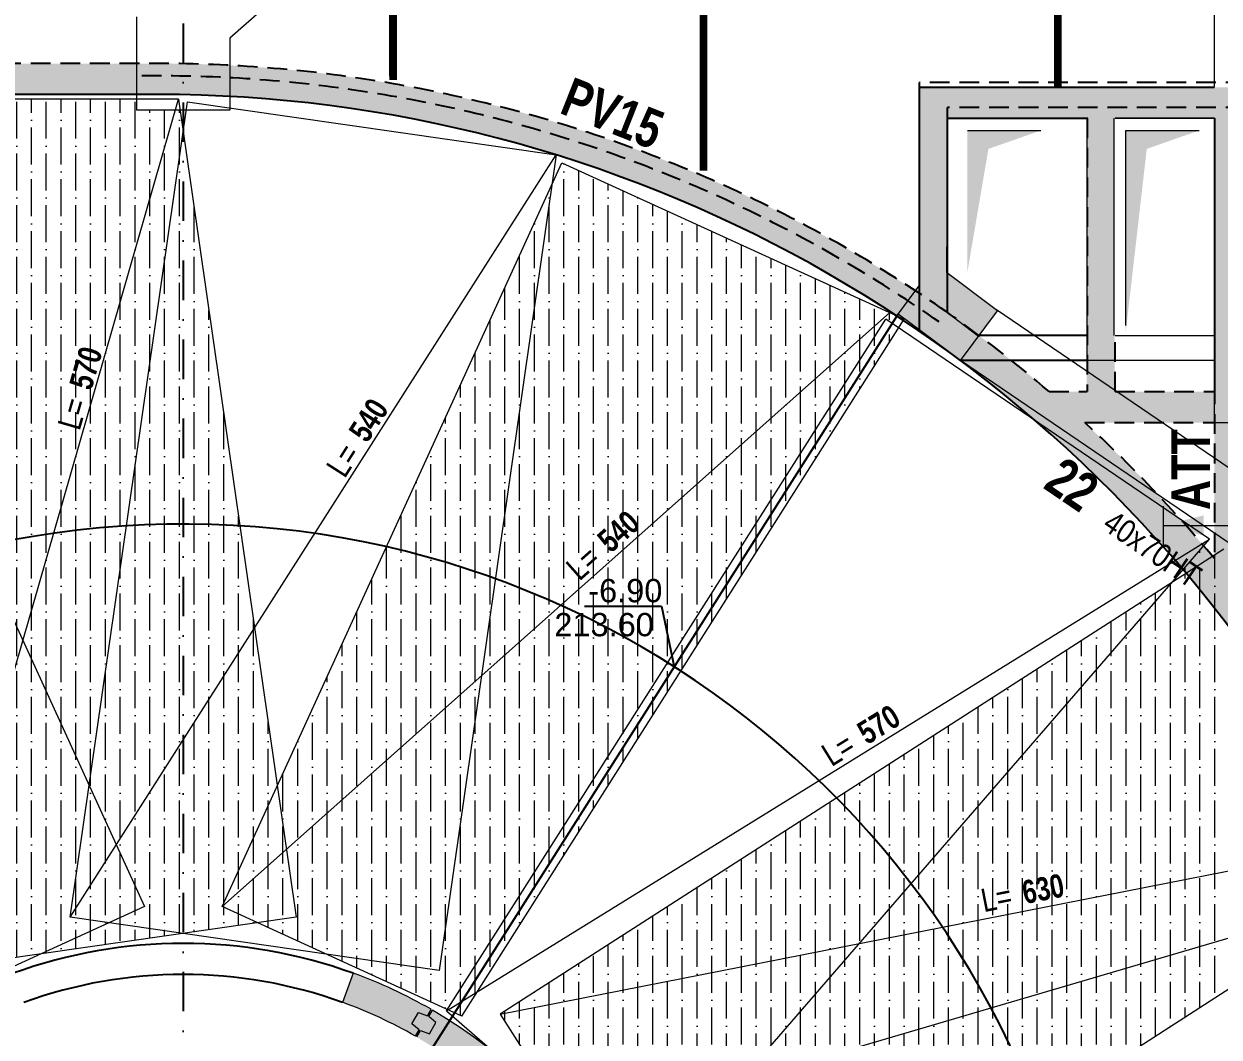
# Model space of a CAD drawing. Header units: metres. Extents: x 33574 to 39801, y -147554 to -143354.
# Drawn here: x 34847 to 35617, y -146106 to -145454 of the extents above; entities that cross this region are included whole.
import ezdxf
from ezdxf.enums import TextEntityAlignment as Align

# ---------------------------------------------------------------- set-up
doc = ezdxf.new("R2010")
doc.units = ezdxf.units.M
doc.linetypes.add('INTERROMPU2', pattern=[9.524999999999999, 6.35, -3.175])
doc.linetypes.add('TIRETPTX2', pattern=[50.8, 25.4, -12.7, 0, -12.7])
for name, color, linetype in [('01_ARMA_INF', 50, 'Continuous'), ('01_isolant ext', 2, 'TIRETPTX2'), ('01_linteaux', 3, 'Continuous'), ('01_murs_coup', 5, 'Continuous'), ('01_murs_sup', 2, 'INTERROMPU2'), ('01_poch_murs', 251, 'Continuous'), ('01_texte', 230, 'Continuous')]:
    doc.layers.add(name, color=color, linetype=linetype)
doc.layers.add('C ANNOTATIONS-prestations', color=7, linetype='Continuous', lineweight=5)
doc.styles.add('ARIAL NA', font='ARIALN.TTF')
doc.styles.add('impact', font='impact.ttf')
doc.styles.add('MATTE_TXT', font='arial.ttf')
pattern_1 = [(135, (-1377.46904745726, -135886.3766936216), (-11.22532015133644, 8.881784197001252e-16), [7.9375, -7.9375])]
pattern_2 = [(90, (0, -342.949232486746), (-9.524999999999997, 16.66875), [23.8125, -4.762499999999999, 0, -4.762499999999999])]

msp = doc.modelspace()

# ---------------------------------------------------------------- hatches: boundary and pattern name
at = {"layer": '01_murs_sup', "ltscale": 3}
h = msp.add_hatch(dxfattribs=at)
h.set_pattern_fill('DASH', color=256, scale=2.5, angle=135)
h.set_pattern_definition(pattern_1)
edge = h.paths.add_edge_path()
edge.add_line((36030.72921046714, -145131.6349017622), (36003.72920695076, -145131.6349017622))
edge.add_line((36003.72920695076, -145131.6349017622), (36003.72921874811, -144596.6220185353))
edge.add_arc((35992.70585741517, -144567.6481422858), 31.000000000006, 200.7835595958433, 290.82974950423176, ccw=False)
edge.add_line((35963.72310392278, -144578.6481422858), (35871.68861090755, -144578.6481422858))
edge.add_arc((35842.70585741517, -144567.6481422858), 31.00000000000336, 200.7835595958433, 339.2164404041567, ccw=False)
edge.add_line((35813.72310392278, -144578.6481422858), (35721.68861090755, -144578.6481422858))
edge.add_arc((35692.70585741517, -144567.6481422858), 31.00000000000336, 200.7835595958433, 339.2164404041567, ccw=False)
edge.add_line((35663.72310392278, -144578.6481422858), (35571.68861090755, -144578.6481422858))
edge.add_arc((35542.70585741517, -144567.6481422858), 30.99999999999303, 201.3118853197231, 339.21644040420693, ccw=False)
edge.add_line((35513.82576589636, -144578.9149215001), (35421.88929907952, -144579.7669164767))
edge.add_arc((35392.79066069388, -144569.0772371503), 31.00000000000263, 205.0617590903103, 339.8286810938182, ccw=False)
edge.add_arc((35466.523687287, -145780.6175167353), 1202.726036363769, 94.85607431748207, 99.19121332791286)
edge.add_arc((35243.97213929259, -144587.4697053421), 30.99999999998539, 212.0348839783278, 349.09644301072296, ccw=False)
edge.add_arc((35466.52368728716, -145780.6175167352), 1202.726036363719, 101.9401136610933, 106.2742133279193)
edge.add_arc((35098.54700091707, -144624.0173050652), 30.9999999999968, 219.1178839784031, 356.17944301063665, ccw=False)
edge.add_arc((35466.52368728719, -145780.6175167352), 1202.726036363716, 109.0231136610926, 113.3572133279185)
edge.add_arc((34958.73824102782, -144678.2179376741), 30.9999999997465, 0, 3.2624430106296813, ccw=False)
edge.add_arc((34958.73824102755, -144678.2179376741), 31.00000000001819, 253.0777681002966, 359.9999999999462, ccw=False)
edge.add_line((34949.71496456216, -144707.8756598023), (34949.71496456216, -144722.341862265))
edge.add_arc((35466.52368728724, -145780.6175167352), 1177.726036363718, 92.05394913478762, 116.0285616730136, ccw=False)
edge.add_line((35424.31340018747, -144603.6481422858), (35983.72921859318, -144603.6481422858))
edge.add_line((35983.72921859318, -144603.6481422858), (35983.72920695076, -145131.6349014186))
edge.add_line((35983.72920695076, -145131.6349014186), (35798.7362840578, -145131.6349014186))
edge.add_line((35798.7362840578, -145131.6349014186), (35798.73340964063, -145494.6348953786))
edge.add_line((35798.73340964063, -145494.6348953786), (35423.4792067001, -145494.6348953786))
edge.add_line((35423.4792067001, -145494.6348953786), (35423.4792067001, -145627.4040440309))
edge.add_arc((34933.23140303898, -146364.8041766383), 885.4952651279693, 54.97246064441538, 56.3827363050446, ccw=False)
edge.add_line((35441.4792067001, -145639.6931267724), (35441.4792067001, -145514.6348953786))
edge.add_line((35441.4792067001, -145514.6348953786), (35531.47920662024, -145514.6348953786))
edge.add_line((35531.47920662024, -145514.6348953786), (35531.47920662024, -145690.6348835175))
edge.add_line((35531.47920662024, -145690.6348835175), (35507.33734167481, -145690.6348835175))
edge.add_arc((34933.23140303817, -146364.8041766382), 885.4952651283348, 49.58310368497262, 54.97246064434233)
edge.add_arc((34933.23140303814, -146364.8041766383), 885.495265128421, 54.9724606443442, 88.93337311106043)
edge.add_line((34949.71496456216, -145479.4623461771), (34949.71496456216, -145499.4658924054))
edge.add_arc((34933.23140303812, -146364.8041766383), 865.4952651284605, 31.88506078871228, 88.9087223828218, ccw=False)
edge.add_line((35668.13160548549, -145907.6349012024), (35798.73013929815, -145907.634901203))
edge.add_line((35798.73013929815, -145907.634901203), (35798.72650976552, -146365.9957603085))
edge.add_line((35798.72650976552, -146365.9957603085), (35818.72896800363, -146365.9957603085))
edge.add_line((35818.72896800363, -146365.9957603085), (35818.72896800363, -145758.6903359441))
edge.add_line((35818.72896800363, -145758.6903359441), (36078.4436895912, -145758.6903359441))
edge.add_line((36078.4436895912, -145758.6903359441), (36078.4436895912, -145740.6903359441))
edge.add_line((36078.4436895912, -145740.6903359441), (35818.72896800363, -145740.6903359441))
edge.add_line((35818.72896800363, -145740.6903359441), (35818.72896800363, -145147.6349014186))
edge.add_line((35818.72896800363, -145147.6349014186), (36030.72921046714, -145147.6349014186))
edge.add_line((36030.72921046714, -145147.6349014186), (36030.72921046714, -145131.6349017622))
edge = h.paths.add_edge_path(flags=16)
edge.add_line((35798.73325127054, -145507.6348953786), (35798.7305336645, -145692.597199733))
edge.add_line((35798.7305336645, -145692.597199733), (35798.73110959533, -145692.5985063117))
edge.add_line((35798.73110959533, -145692.5985063117), (35798.7324317029, -145710.6361900963))
edge.add_line((35798.7324317029, -145710.6361900963), (35798.73169924372, -145710.6348835175))
edge.add_line((35798.73169924372, -145710.6348835175), (35798.73029766824, -145887.634901203))
edge.add_line((35798.73029766824, -145887.634901203), (35679.16125707598, -145887.6349012025))
edge.add_arc((34933.23140303805, -146364.8041766384), 885.4952651285312, 32.60693550189016, 37.71342408084015)
edge.add_line((35633.72920448019, -145823.1357404712), (35633.7292148401, -145710.6348835175))
edge.add_line((35633.7292148401, -145710.6348835175), (35613.7292148401, -145710.6348835175))
edge.add_line((35613.7292148401, -145710.6348835175), (35613.72920677518, -145798.2138452048))
edge.add_arc((34933.23140303824, -146364.8041766384), 885.4952651283946, 39.78115613019648, 47.62597131948256)
edge.add_line((35530.02651067788, -145710.6348835175), (35613.7292148401, -145710.6348835175))
edge.add_line((35613.7292148401, -145710.6348835175), (35613.72921668184, -145690.6348835175))
edge.add_line((35613.72921668184, -145690.6348835175), (35549.47920693972, -145690.6348835175))
edge.add_line((35549.47920693972, -145690.6348835175), (35549.47920662024, -145690.6348835175))
edge.add_line((35549.47920662024, -145690.6348835175), (35549.47920662024, -145514.6348953786))
edge.add_line((35549.47920662024, -145514.6348953786), (35613.72923288923, -145514.6348953786))
edge.add_line((35613.72923288923, -145514.6348953786), (35613.72921668255, -145710.5971997362))
edge.add_line((35613.72921668255, -145710.5971997362), (35633.72921668256, -145710.5971997362))
edge.add_line((35633.72921668256, -145710.5971997362), (35633.72923288924, -145507.6348953786))
edge.add_line((35633.72923288923, -145507.6348953786), (35798.73325127054, -145507.6348953786))
h.paths.add_polyline_path([(35798.7362840578, -145131.6349015173), (35326.43875525198, -145131.6349015173), (35149.84942937765, -145286.8598370758), (35163.05365940719, -145301.8814318423), (35328.29120183799, -145156.6349015173), (35798.73608609518, -145156.6349015173)], flags=17)
h = msp.add_hatch(dxfattribs=at)
h.set_pattern_fill('DASH', color=256, scale=2.5, angle=135)
h.set_pattern_definition(pattern_1)
edge = h.paths.add_edge_path()
edge.add_line((34949.71496456216, -144722.341862265), (34949.71496456216, -144707.8756598023))
edge.add_arc((34958.73824102753, -144678.2179376741), 30.99999999998815, 226.2008839784407, 253.07776810030668, ccw=False)
edge.add_arc((35466.52368728704, -145780.6175167351), 1202.72603636355, 116.1061136610875, 120.4402133279125)
edge.add_arc((34826.67974185161, -144749.2443462307), 30.99999999999435, 0, 10.345443010625615, ccw=False)
edge.add_arc((34826.67974185161, -144749.2443462307), 30.99999999999636, -126.71611602166251, 5.377387424232438e-11, ccw=False)
edge.add_arc((35466.52368728729, -145780.6175167352), 1202.726036363755, 123.1891136610932, 127.5232133279169)
edge.add_arc((34704.38709443374, -144836.0124642499), 31.00000000004408, 0, 17.428443010622175, ccw=False)
edge.add_arc((34704.38709443378, -144836.0124642499), 30.99999999999636, -119.63311602164868, 0, ccw=False)
edge.add_arc((35466.52368728724, -145780.6175167352), 1202.726036363712, 130.2721136610881, 134.6062133279121)
edge.add_arc((34593.72683494163, -144937.1979616602), 31.00000000004577, -5.377387424232438e-11, 24.511443010564506, ccw=False)
edge.add_arc((34593.72683494168, -144937.1979616602), 31, -112.55011602162091, 0, ccw=False)
edge.add_arc((35466.52368728707, -145780.6175167352), 1202.726036363611, 137.3551136610777, 141.6892133279013)
edge.add_arc((34496.38795597645, -145051.2564578753), 31.00000000001319, 0, 31.59444301060978, ccw=False)
edge.add_arc((34496.38795597646, -145051.2564578753), 31.00000000000364, -105.46711602161918, 0, ccw=False)
edge.add_arc((35466.52368728694, -145780.6175167352), 1202.726036363478, 144.4381136610719, 148.772213327895)
edge.add_arc((34413.85612770663, -145176.4470934655), 31.00000000002467, -5.377387424232438e-11, 38.677443010546426, ccw=False)
edge.add_arc((34413.85612770668, -145176.4470934655), 30.99999999999272, -98.38411602166099, 0, ccw=False)
edge.add_arc((35466.5236872872, -145780.6175167351), 1202.726036363665, 151.5211136610797, 155.8552133279022)
edge.add_arc((34347.39102228511, -145310.8591006611), 31.00000000002007, 0, 45.76044301059147, ccw=False)
edge.add_arc((34347.39102228513, -145310.8591006611), 31, -91.30111602162748, 5.377387424232438e-11, ccw=False)
edge.add_arc((35466.5236872869, -145780.6175167353), 1202.726036363444, 158.6041136610622, 160.7596099109288)
edge.add_line((34330.97675037252, -145384.2804472971), (34306.50477054841, -145465.8389103738))
edge.add_arc((34287.56648059654, -145490.3815502827), 30.99999999998894, 5.377387424232438e-11, 52.34448233653029, ccw=False)
edge.add_arc((34287.56648059651, -145490.3815502826), 31.00000000001091, -85.74869509532238, 0, ccw=False)
edge.add_line((34289.86454787191, -145521.2962536906), (34274.67844661009, -145571.9074052174))
edge.add_arc((34255.52429800754, -145596.2819532402), 31.00000000002931, 0, 51.838823286970694, ccw=False)
edge.add_arc((34255.52429800757, -145596.2819532402), 30.99999999998909, -85.24303604581559, 0, ccw=False)
edge.add_line((34258.09510734258, -145627.1751715795), (34231.52944584606, -145715.7113071045))
edge.add_arc((34212.08384813659, -145739.853981557), 31.00000000000053, 0, 51.15046554258652, ccw=False)
edge.add_arc((34212.08384813659, -145739.853981557), 30.99999999998909, -84.55467830142197, 0, ccw=False)
edge.add_line((34215.02561750614, -145770.7140851371), (34188.37904986589, -145859.519858868))
edge.add_arc((34168.64339826562, -145883.4260098738), 30.99999999998018, 0, 50.45872493290841, ccw=False)
edge.add_arc((34168.64339826562, -145883.4260098738), 30.99999999999272, -83.86293769173221, 0, ccw=False)
edge.add_line((34171.95752288584, -145914.2483488182), (34145.22723758264, -146003.3331307851))
edge.add_arc((34125.20294839462, -146026.9980381906), 30.99999999998639, -5.377387424232438e-11, 49.763448720829786, ccw=False)
edge.add_arc((34125.20294839463, -146026.9980381907), 31, -83.16766147967297, 5.377387424232438e-11, ccw=False)
edge.add_line((34128.8908445686, -146057.7778923458), (34102.28069709782, -146146.4622875422))
edge.add_arc((34083.41533426916, -146171.061029082), 30.9999999999954, 0, 52.514539147360324, ccw=False)
edge.add_arc((34083.41533426916, -146171.061029082), 30.99999999999272, 274.06371430914675, 359.9999999999462, ccw=False)
edge.add_line((34085.61217239592, -146201.9830908219), (34059.13222046546, -146290.1353148722))
edge.add_arc((34040.25927559823, -146314.7282397092), 30.99999999999541, 0, 52.49687685459321, ccw=False)
edge.add_arc((34040.25927559821, -146314.7282397092), 31.00000000001455, -70.8742860169134, 0, ccw=False)
edge.add_line((34050.41617614433, -146344.0171005832), (34050.94769757198, -146365.9957603085))
edge.add_line((34050.94769757198, -146365.9957603085), (34075.95500703835, -146365.9957603085))
edge.add_line((34075.95500703835, -146365.9957603085), (34074.94862611357, -146324.3814381961))
edge.add_line((34074.94862611357, -146324.3814381961), (34322.79127649647, -145499.3089115099))
edge.add_line((34322.79127649647, -145499.3089115099), (34933.23140303812, -145499.3089115099))
edge.add_arc((34933.23140303764, -146364.8041766383), 865.4952651284111, 88.9087223827907, 89.99999999996851, ccw=False)
edge.add_line((34949.71496456216, -145499.4658924054), (34949.71496456216, -145479.4623461771))
edge.add_arc((34939.51020766549, -145915.1303716551), 435.7875233266934, 88.65819253990759, 90.82554326156212)
edge.add_line((34933.23140303812, -145479.3880830261), (34328.79905502179, -145479.3880830261))
edge.add_line((34328.79905502179, -145479.3880830261), (34356.55909196639, -145386.8952620134))
edge.add_arc((35466.52368728725, -145780.6175167353), 1177.726036363767, 116.0285616730126, 160.4695873568512, ccw=False)
at = {"layer": '01_poch_murs', "lineweight": 0}
h = msp.add_hatch(dxfattribs=at)
h.set_pattern_fill('ANSI36', color=256, scale=3, angle=45)
h.set_pattern_definition(pattern_2)
h.paths.add_polyline_path([(34944.69164613255, -145509.38629484), (34919.71496456226, -145509.38629484), (34919.71496456226, -145502.3089115099), (34704.26452871271, -145502.3089115099), (34712.12544597936, -145556.9827920257), (34818.85616388365, -145790.6904647247, -0.02036406980866097), (34866.09388492039, -145781.9514470308)])
h.paths.add_polyline_path([(34949.68259203076, -145522.82723084), (34947.75007718299, -145509.38629484), (34944.69164613255, -145509.38629484), (34866.09388492039, -145781.9514470308, -0.02003839186787709), (34913.11914678932, -145777.1315783565)])
h.paths.add_polyline_path([(34949.68284938254, -145522.8290207609), (34949.68259203076, -145522.82723084), (34913.11914678932, -145777.1315783565, -0.01550426447854261), (34949.68277215001, -145775.9955038768)])
h.paths.add_polyline_path([(34949.68284938254, -145522.8290207609), (34949.68277215001, -145775.9955038768, -0.01550380820251864), (34986.24544806129, -145777.1274803047)])
h.paths.add_polyline_path([(34986.24544806129, -145777.1274803047, 0.01550380820251862), (34949.68277215001, -145775.9955038768), (34949.68272973045, -145915.0458644554), (34995.69882386617, -145842.8771532366)])
h.paths.add_polyline_path([(34949.68277215001, -145775.9955038768, 0.01550426447854261), (34913.11914678932, -145777.1315783565), (34889.06559843846, -145944.42768184), (34906.5444943799, -145982.70112525), (34949.68272973045, -145915.0458644554)])
h.paths.add_polyline_path([(34913.11914678932, -145777.1315783565, 0.02003839186787706), (34866.09388492039, -145781.9514470308), (34846.26633940353, -145850.7103770312), (34889.06559843846, -145944.42768184)])
h.paths.add_polyline_path([(34818.85616388365, -145790.6904647247, 0.0310168272138992), (34748.69049068314, -145811.2982640472), (34772.74243957163, -145978.5832430256), (34800.2412210632, -146010.3185286066), (34846.26633940353, -145850.7103770312)])
h.paths.add_polyline_path([(34866.09388492038, -145781.9514470308, 0.02036406980865895), (34818.85616388365, -145790.6904647247), (34846.26633940353, -145850.7103770312)])
h.paths.add_polyline_path([(34712.12544597936, -145556.9827920257), (34748.69049068314, -145811.2982640472, -0.03101682721389936), (34818.85616388365, -145790.6904647247)])
h.paths.add_polyline_path([(34800.2412210632, -146010.3185286066), (34772.74243957163, -145978.5832430256), (34784.93632644376, -146063.3935891029)])
h.paths.add_polyline_path([(34828.85252481373, -146043.3377333173), (34800.2412210632, -146010.3185286066), (34784.93632644373, -146063.393589103), (34809.83889092734, -146059.8131408654)])
h.paths.add_polyline_path([(34889.06559843846, -145944.42768184), (34846.26633940353, -145850.7103770312), (34800.2412210632, -146010.3185286066), (34828.85252481373, -146043.3377333173), (34809.83889092736, -146059.8131408654), (34857.74720690824, -146052.9249649255), (34901.77427604998, -146032.818476155), (34876.87171156633, -146029.2380279174)])
h.paths.add_polyline_path([(34906.5444943799, -145982.70112525), (34889.06559843846, -145944.42768184), (34876.87171156632, -146029.2380279175)])
h.paths.add_polyline_path([(34906.5444943799, -145982.70112525), (34876.87171156637, -146029.2380279174), (34901.77427604997, -146032.818476155), (34924.65938286034, -146022.3671980648)])
h.paths.add_polyline_path([(34893.29930432187, -145695.2449965449), (34903.36495096132, -145660.3388558887), (34881.28869723832, -145653.9728765819), (34871.22305059887, -145688.8790172381)], flags=24)
h.paths.add_polyline_path([(34885.51095730495, -145721.0443959751), (34893.01802174692, -145695.0110315313), (34871.39892491465, -145688.7768794513), (34863.89186047267, -145714.8102438951)], flags=24)
h = msp.add_hatch(dxfattribs=at)
h.set_pattern_fill('ANSI36', color=256, scale=3, angle=45)
h.set_pattern_definition(pattern_2)
h.paths.add_polyline_path([(35404.78605424654, -145639.7407767933), (35193.50947014784, -145543.2539938101), (35187.23973808216, -145556.9827920257), (35150.67793237954, -145811.2757362993, -0.0192523287395656), (35192.7535933387, -145828.378179083)])
h.paths.add_polyline_path([(35402.08456640116, -145643.9967365286), (35406.22142323445, -145646.8094384836), (35409.28024081598, -145641.990536749, 0.0003394989835115082), (35408.29822421801, -145641.3447310757), (35404.78605424654, -145639.7407767933), (35192.7535933387, -145828.378179083, -0.03314650479171725), (35261.6681127193, -145865.2106775994)])
h.paths.add_polyline_path([(35261.6681127193, -145865.2106775994, 0.03314650479171724), (35192.7535933387, -145828.378179083), (35141.68680459782, -145873.8104036117), (35114.42885761776, -146063.393589103), (35041.61797715326, -146052.9249649255), (35119.84039329685, -146088.6479454114)])
h.paths.add_polyline_path([(35150.67793237954, -145811.2757362993, 0.03101455481028656), (35080.51517426265, -145790.6769891587), (35010.29958562306, -145944.42768184), (35016.1981370989, -145985.4530084867), (35141.68680459782, -145873.8104036117)])
h.paths.add_polyline_path([(35187.23973808216, -145556.9827920257), (35080.51517426265, -145790.6769891587, -0.03101455481028657), (35150.67793237954, -145811.2757362993)])
h.paths.add_polyline_path([(35192.7535933387, -145828.378179083, 0.01925232873956557), (35150.67793237954, -145811.2757362993), (35141.68680459782, -145873.8104036117)])
h.paths.add_polyline_path([(35141.68680459782, -145873.8104036117), (35016.1981370989, -145985.4530084867), (35022.49347249519, -146029.2380279174), (34997.59090801154, -146032.818476155), (35041.61797715326, -146052.9249649255), (35114.42885761776, -146063.393589103)])
h.paths.add_polyline_path([(35016.1981370989, -145985.4530084867), (35010.29958562306, -145944.42768184), (34974.70580120114, -146022.3671980649)])
h.paths.add_polyline_path([(35016.1981370989, -145985.4530084867), (34974.70580120122, -146022.3671980648), (34997.59090801154, -146032.818476155), (35022.49347249519, -146029.2380279174)])
h.paths.add_polyline_path([(35224.87253587708, -145800.742148053), (35252.01432064745, -145776.5951106103), (35236.74262016087, -145759.429393753), (35209.6008353905, -145783.5764311957)], flags=24)
h.paths.add_polyline_path([(35204.51690475928, -145818.4032817089), (35224.75953145184, -145800.394168866), (35209.80407860393, -145783.5839210953), (35189.56145191137, -145801.5930339381)], flags=24)
h.paths.add_polyline_path([(35184.85528004766, -145852.3217031643), (35256.61176026595, -145852.3217031643), (35256.61176026595, -145829.3305708314), (35184.85528004766, -145829.3305708314)], flags=24)
h.paths.add_polyline_path([(35206.70351751264, -145830.4161684772), (35262.12473170091, -145830.4161684772), (35262.12473170091, -145807.4403840297), (35206.70351751264, -145807.4403840297)], flags=24)
at = {"layer": '01_poch_murs', "ltscale": 3}
h = msp.add_hatch(color=256, dxfattribs=at)
h.dxf.hatch_style = 1
edge = h.paths.add_edge_path()
edge.add_arc((34933.23140303112, -146364.8041766379), 885.4952651319786, 56.38273630460678, 56.56314083242221)
edge.add_line((35421.15496323961, -145625.8640816609), (35410.05357567415, -145640.7719469397))
edge.add_line((35410.05357567415, -145640.7719469397), (35423.4792067001, -145650.7695643412))
edge.add_line((35423.4792067001, -145650.7695643412), (35423.4792067001, -145627.4040440309))
edge = h.paths.add_edge_path()
edge.add_line((35423.4792067001, -145622.7428944959), (35421.15496323962, -145625.8640816609))
edge.add_arc((34933.2314030311, -146364.804176638), 885.4952651320452, 56.38273630460708, 56.56314083242262, ccw=False)
edge.add_line((35423.4792067001, -145627.4040440309), (35423.4792067001, -145622.7428944959))
edge = h.paths.add_edge_path()
edge.add_line((35441.4792067001, -145614.3012734213), (35441.4792067001, -145639.6931267724))
edge.add_arc((34933.23140303821, -146364.8041766383), 885.4952651283168, 53.32617999606367, 54.97246064437019, ccw=False)
edge.add_line((35462.10118188924, -145654.593910884), (35474.04635652041, -145638.5529382504))
edge.add_line((35474.04635652041, -145638.5529382504), (35464.36045727591, -145631.274333239))
edge.add_line((35464.36045727591, -145631.274333239), (35464.26448391299, -145647.4377314499))
edge.add_line((35464.26448391299, -145647.4377314499), (35464.26448428245, -145631.2687058805))
edge.add_line((35464.26448428245, -145631.2687058805), (35441.4792067001, -145614.3012734213))
at = {"layer": '01_poch_murs', "lineweight": 0}
h = msp.add_hatch(dxfattribs=at)
h.set_pattern_fill('ANSI36', color=256, scale=3, angle=45)
h.set_pattern_definition(pattern_2)
h.paths.add_polyline_path([(35410.35828006774, -145649.6221404386), (35406.22142323445, -145646.8094384836), (35265.90084973795, -145867.8723286404, -0.002118672596124415), (35270.11087838613, -145870.569754749)])
h.paths.add_polyline_path([(35406.22142323445, -145646.8094384836), (35402.08456640116, -145643.9967365286), (35264.42661291818, -145860.8648998473), (35265.90084973839, -145867.8723286397)])
h.paths.add_polyline_path([(35270.11087838613, -145870.569754749, 0.002118672596124422), (35265.90084973795, -145867.8723286404), (35129.05315272073, -146083.4640031903), (35138.80091829412, -146077.4372051947)])
h.paths.add_polyline_path([(35265.90084973795, -145867.8723286404, 0.002118672600493346), (35261.6681127193, -145865.2106775994), (35119.84039329685, -146088.6479454114), (35120.3167600216, -146088.8654948051), (35129.05315272073, -146083.4640031903)])
h.paths.add_polyline_path([(35138.80091829412, -146077.4372051947), (35129.05315272073, -146083.4640031903), (35124.43168823665, -146090.7447195539), (35129.02298317645, -146092.8414936965)])
h = msp.add_hatch(dxfattribs=at)
h.set_pattern_fill('ANSI36', color=256, scale=3, angle=45)
h.set_pattern_definition(pattern_2)
h.paths.add_polyline_path([(35633.72920647304, -145801.4948947324), (35633.72920448019, -145823.1357404712, -0.02228494767271751), (35679.16125707598, -145887.6349012025), (35760.42193115131, -145887.6349012029)], flags=17)
h.paths.add_polyline_path([(35612.51951358418, -145796.7584759406, 0.002489170705521584), (35606.86231609801, -145790.0355301434), (35593.59870775287, -145805.3427598958, -0.0008762332255063132), (35595.55552181035, -145807.6607340202)])
h.paths.add_polyline_path([(35633.72920448019, -145823.1357404712), (35633.72920647304, -145801.4948947324), (35619.84179158045, -145792.0526634461), (35613.72920698079, -145795.9810416089), (35613.72920677518, -145798.2138451738, 0.0005361274587750277), (35612.51951358419, -145796.7584759406), (35595.55552181035, -145807.6607340202, -0.03573031656166736), (35668.1316054855, -145907.6349012024), (35685.76792722979, -145907.6349012025), (35685.76792722979, -145907.5852291667), (35715.75042852665, -145907.5852291667), (35789.82963139562, -145907.6295733181), (35760.42193115131, -145887.6349012029), (35679.16125707598, -145887.6349012025, 0.0222849476727174)])
h.paths.add_polyline_path([(35793.73011834038, -145910.2815643579), (35789.83746752523, -145907.634901203), (35715.75042852665, -145907.6349012027), (35715.75042852665, -145917.5578226496), (35685.76792722979, -145917.5578226496), (35685.76792722979, -145907.6349012025), (35668.1316054855, -145907.6349012024, 0.03573031656166729), (35595.55552181035, -145807.6607340202), (35586.60708955727, -145813.4116279803), (35418.3666569542, -146007.5740978371, -0.01459589771027015), (35438.48082364336, -146035.5287711398), (35778.70598350646, -145968.5475910497), (35778.70598350646, -145944.5670381088), (35793.72984685069, -145944.5670381088)])
h.paths.add_polyline_path([(35716.49127191898, -146015.2286805121), (35778.70598350646, -145975.2451170254), (35778.70598350646, -145968.5475910497), (35438.48082364337, -146035.5287711398, -0.02580201124321251), (35469.91992696323, -146087.6303760153)])
h.paths.add_polyline_path([(35716.49127191899, -146015.2286805121), (35469.91992696323, -146087.6303760153, -0.03101920788008348), (35500.3624551008, -146154.1283080768)])
h.paths.add_polyline_path([(35500.3624551008, -146154.1283080768, 0.03101920788008466), (35469.91992696323, -146087.6303760153), (35307.73293540748, -146135.2539682024), (35249.5770818867, -146202.370320565), (35230.30776272059, -146185.6735892406), (35243.81889992728, -146231.6871425114), (35283.53102069427, -146293.47948728)])
h.paths.add_polyline_path([(35307.73293540747, -146135.2539682024), (35222.82379270127, -146160.1861674275), (35230.30776272059, -146185.6735892406), (35249.5770818867, -146202.370320565)])
h.paths.add_polyline_path([(35385.02517115006, -146046.0527508711), (35153.77585536789, -146091.579519298), (35194.06466575853, -146154.2691972576), (35230.30776272059, -146185.6735892406), (35222.82379270127, -146160.1861674275), (35307.73293540747, -146135.2539682024)])
h.paths.add_polyline_path([(35418.3666569542, -146007.5740978371, 0.03101901313530331), (35370.422826291, -145952.3468893449), (35153.77585536789, -146091.579519298), (35385.02517115006, -146046.0527508711)])
h.paths.add_polyline_path([(35586.60708955728, -145813.4116279803), (35370.422826291, -145952.3468893449, -0.03101901313530413), (35418.3666569542, -146007.5740978371)])
h.paths.add_polyline_path([(35438.48082364336, -146035.5287711398), (35385.02517115006, -146046.0527508711), (35307.7329354075, -146135.2539682024), (35469.91992696323, -146087.6303760153, 0.02580201124321668)])
h.paths.add_polyline_path([(35418.3666569542, -146007.5740978371), (35385.02517115006, -146046.0527508711), (35438.48082364337, -146035.5287711398, 0.01459589771027254)])
h.paths.add_polyline_path([(35230.30776272059, -146185.6735892406), (35194.06466575853, -146154.2691972576), (35243.81889992729, -146231.6871425115)])
h.paths.add_polyline_path([(35488.75112305393, -146025.5157880051), (35524.39536662508, -146018.4983954679), (35519.95724384172, -145995.9553314096), (35484.31300027057, -146002.9727239468)], flags=24)
h.paths.add_polyline_path([(35462.24664791048, -146030.3922782985), (35488.83049722083, -146025.1586336179), (35484.48427945167, -146003.0823931975), (35457.90043014134, -146008.3160378781)], flags=24)
h = msp.add_hatch(dxfattribs=at)
h.set_pattern_fill('ANSI36', color=256, scale=3, angle=45)
h.set_pattern_definition(pattern_2)
h.paths.add_polyline_path([(34995.69882386617, -145842.8771532366), (34949.68272973045, -145915.0458644554), (34949.68269170066, -146039.7066377645), (34997.59090801154, -146032.818476155), (34974.70580120118, -146022.3671980648), (35010.29958562306, -145944.42768184)])
h.paths.add_polyline_path([(35016.1981370989, -145985.4530084867), (35010.29958562306, -145944.42768184), (34974.70580120114, -146022.3671980649)])
h.paths.add_polyline_path([(35016.1981370989, -145985.4530084867), (34974.70580120122, -146022.3671980648), (34997.59090801152, -146032.818476155), (35022.49347249519, -146029.2380279174)])
h = msp.add_hatch(dxfattribs=at)
h.set_pattern_fill('ANSI36', color=256, scale=3, angle=45)
h.set_pattern_definition(pattern_2)
h.paths.add_polyline_path([(34949.68272973045, -145915.0458644554), (34906.5444943799, -145982.70112525), (34924.65938286034, -146022.3671980648), (34901.77427604998, -146032.818476155), (34949.68269170065, -146039.7066664252)])
h = msp.add_hatch(dxfattribs=at)
h.set_pattern_fill('ANSI36', color=256, scale=3, angle=45)
h.set_pattern_definition(pattern_2)
h.paths.add_polyline_path([(34949.68259203076, -146039.7066520948), (34901.77427604998, -146032.818476155), (34857.74720690824, -146052.9249649255)])
at = {"layer": '01_poch_murs'}
h = msp.add_hatch(dxfattribs=at)
h.set_pattern_fill('DOTS', color=256, scale=2)
h.set_pattern_definition([(0, (17709.70244418724, -129204.6844856523), (1.5875, 3.175), [0, -3.175])])
h.paths.add_polyline_path([(35260.63178379423, -146290.4272466493, 0.1658102770852765), (35149.68259216089, -146116.1958401471), (35149.68259216089, -146142.388962333, -0.2129862054430066), (35249.68217558386, -146365.49581404), (35254.46628634513, -146365.487840511), (35255.46496641647, -146359.495760083), (35260.63178379423, -146359.495760083)])
h.paths.add_polyline_path([(35149.68259216089, -146116.1958401471, 0.03748820705066646), (35110.13966772384, -146089.1320266296), (35107.77278380572, -146093.2315898314), (35112.46893622843, -146097.0976152351), (35108.21913154105, -146104.4584928759), (35102.52297911834, -146102.3245182797), (35100.13965320177, -146106.4525598582, -0.05113669284430129), (35149.68259216089, -146142.388962333)])
h.paths.add_polyline_path([(35109.27368612781, -146088.6319507523, 0.04329152466980467), (35059.1290380251, -146065.2941214315), (35052.28863515859, -146084.0879738473, -0.04326689718798329), (35099.27367452627, -146105.9524789224), (35101.65695371456, -146101.8245182797), (35096.96080129185, -146097.9584928759), (35101.21060597923, -146090.5976152351), (35106.90675840194, -146092.7315898314)])
h.paths.add_polyline_path([(35171.75450931997, -146168.8301650925), (35191.21279141672, -146150.6741896608), (35169.90866338227, -146127.8419416949), (35150.45038128553, -146145.9979171266)], flags=25)
h = msp.add_hatch(color=256, dxfattribs=at)
h.dxf.hatch_style = 1
h.paths.add_polyline_path([(35112.48512150202, -146096.9476225775), (35107.7889690793, -146093.0815971737), (35108.97656673561, -146091.0246176941), (35108.11054133183, -146090.5246176941), (35106.92294367551, -146092.5815971737), (35101.2267912528, -146090.4476225775), (35096.97698656543, -146097.8085002183), (35101.67313898815, -146101.6745256221), (35100.48563898814, -146103.7313359561), (35101.35166439192, -146104.2313359561), (35102.53916439192, -146102.1745256221), (35108.23531681464, -146104.3085002183)])

# ---------------------------------------------------------------- linework, layer by layer
at = {"layer": '01_ARMA_INF', "linetype": 'Continuous', "lineweight": 0, "const_width": 5, "flags": 128}
for points in [[(35512.84455432389, -145144.6349015211), (35512.9524196171, -145494.6348953786)], [(35284.69773642448, -145178.9772792957), (35284.81759895865, -145548.3099003812)], [(35084.740589411, -145354.7429157857), (35084.82889202803, -145490.0759761053)]]:
    msp.add_lwpolyline(points, dxfattribs=at)
at = {"layer": '01_isolant ext'}
msp.add_line((34949.6828860403, -145402.6656989723), (34949.68225681721, -147465.2447462546), dxfattribs=at)
at = {"layer": '01_linteaux'}
for p, q in [((34933.23140303812, -145499.3089115099), (34322.79127649647, -145499.3089115099)), ((35531.77920662025, -145654.593910884), (35462.10118188923, -145654.593910884)), ((35531.77920662024, -145670.6348835175), (35450.15600725674, -145670.6348835166))]:
    msp.add_line(p, q, dxfattribs=at)
at = {"layer": '01_linteaux', "lineweight": 0}
for p, q in [((34784.93632644376, -146063.3935891029), (34946.73250308185, -145502.3089115099)), ((34876.87171156633, -146029.2380279175), (35189.9326475696, -145538.2531951399)), ((34974.70580120118, -146022.3671980648), (35404.78605424667, -145639.7407767932)), ((35119.30538714733, -146089.4908011859), (35610.57431987883, -145785.7515907178)), ((35153.77585536789, -146091.579519298), (35793.72968038162, -145965.5898293533))]:
    msp.add_line(p, q, dxfattribs=at)
at = {"layer": '01_linteaux'}
for centre, radius, start, end in [((34933.23140303812, -146364.8041766383), 865.4952651284611, 31.88506078912344, 90), ((34949.6825921608, -146365.9957600831), 320, 70.00000000067632, 109.9945529882167), ((34949.6825921608, -146365.9957600831), 300, 70.00000000067632, 109.9941898541357)]:
    msp.add_arc(centre, radius, start, end, dxfattribs=at)
at = {"layer": '01_murs_coup', "linetype": 'Continuous', "lineweight": 5}
for p, q in [((35328.29120183822, -145156.6349015172), (34979.71496456226, -145463.0391742584)), ((35613.72920737322, -145494.6348953786), (35613.72920736134, -145156.6349015176)), ((35613.72920737322, -145494.6348953786), (35613.72920736134, -145156.6349015176)), ((34919.71496456226, -145449.38629484), (34919.71496456226, -145509.38629484)), ((34979.71496456226, -145463.0391742584), (34979.71496456226, -145509.38629484)), ((35613.72920737322, -145494.6348953786), (35423.7792067001, -145494.6348953786)), ((35423.7792067001, -145494.6348953786), (35423.7792067001, -145622.7428944959)), ((34687.15672137278, -145502.3089115099), (34924.65938286034, -146022.3671980648)), ((34876.87171156633, -146029.2380279174), (34952.37550151817, -145504.0976339545)), ((34952.37550151817, -145504.0976339545), (35189.93264756959, -145538.25319514)), ((34979.71496456226, -145509.38629484), (34919.71496456226, -145509.38629484)), ((35441.7792067001, -145514.6348953786), (35441.18164664245, -145613.8562904764)), ((35532.24261104909, -145514.6348953786), (35441.7792067001, -145514.6348953786)), ((35531.77920662024, -145670.6348835175), (35531.77920662024, -145514.6348953786)), ((35549.31580219138, -145654.593910884), (35549.31580219138, -145514.6348953786)), ((35549.77920662024, -145514.6348953786), (35613.72923288924, -145514.6348953786)), ((35549.77920662024, -145514.6348953786), (35613.72923288923, -145514.6348953786)), ((35613.72923288924, -145514.6348953786), (35549.77920662024, -145514.6348953786)), ((35613.72920737885, -145654.5939108817), (35613.72920737393, -145514.6348953786)), ((35613.72920737885, -145654.5939108817), (35613.72920737393, -145514.6348953786)), ((35189.93264756959, -145538.25319514), (35114.42885761776, -146063.393589103)), ((35474.04635652041, -145638.5529382504), (35441.18164664246, -145613.8562904764)), ((35410.05357567415, -145640.7719469397), (35423.4792067001, -145622.7428944958)), ((35450.15600725809, -145670.6348835175), (35474.04635652041, -145638.5529382504)), ((35119.30538714734, -146089.4908011859), (35402.08456640115, -145643.9967365286)), ((35610.57431987883, -145785.7515907178), (35402.08456640116, -145643.9967365286)), ((35450.15600725818, -145670.6348835176), (35410.05357567415, -145640.7719469397)), ((35441.02920700265, -145639.1680119276), (35461.8668907503, -145654.908536485)), ((35450.15600725809, -145670.6348835175), (35423.7792067001, -145651.3766936216)), ((35549.77920662024, -145654.593910884), (35613.72920737886, -145654.5939108817)), ((35613.72920737942, -145670.6348835176), (35532.24261104909, -145670.6348835175)), ((35613.72920738082, -145710.5971997366), (35613.72920737942, -145670.6348835176)), ((35613.72920738082, -145710.5971997366), (35613.72920737942, -145670.6348835176)), ((35613.72920738083, -145710.5971997366), (35873.70721614892, -145710.5971997283)), ((35613.72920738083, -145710.5971997366), (35873.70721614892, -145710.5971997283)), ((35249.5770818867, -146202.370320565), (35610.57431987883, -145785.7515907178)), ((35793.72946690585, -145992.5489312668), (35222.82379270127, -146160.1861674275)), ((34924.65938286034, -146022.3671980648), (34706.34770397525, -146122.0668011852)), ((35114.42885761776, -146063.393589103), (34876.87171156633, -146029.2380279174)), ((35059.12903802504, -146065.2941214317), (35052.28863515859, -146084.0879738473)), ((35096.97698656543, -146097.8085002183), (35101.2267912528, -146090.4476225775)), ((35101.2267912528, -146090.4476225775), (35106.92294367552, -146092.5815971737)), ((35106.92294367551, -146092.5815971737), (35109.29813898814, -146088.4676382144)), ((35107.7889690793, -146093.0815971737), (35110.16416439192, -146088.9676382144)), ((35119.30538714733, -146089.4908011859), (35249.5770818867, -146202.370320565)), ((35101.67313898814, -146101.6745256221), (35096.97698656543, -146097.8085002183)), ((35112.48512150202, -146096.9476225775), (35107.78896907931, -146093.0815971737)), ((35108.23531681464, -146104.3085002183), (35112.48512150202, -146096.9476225775)), ((35099.29813898814, -146105.7881462901), (35101.67313898815, -146101.6745256221)), ((35100.16416439192, -146106.2881462901), (35102.53916439192, -146102.1745256221)), ((35102.53916439193, -146102.1745256221), (35108.23531681464, -146104.3085002183))]:
    msp.add_line(p, q, dxfattribs=at)
for centre, radius, start, end in [((34949.69877743447, -146365.8457674254), 319.9999999999992, 60.08450469332963, 70.00000000023282), ((34949.69877743447, -146365.8457674254), 299.9999999999989, 60.09013834449375, 70.00000000023282), ((34949.68259216089, -146365.995760083), 319.9999999999992, 0.09548334904683259, 59.90545530959331)]:
    msp.add_arc(centre, radius, start, end, dxfattribs=at)
at = {"layer": '01_murs_sup', "ltscale": 2}
for p, q in [((34921.39055267259, -145479.3880830261), (34328.77527277508, -145479.3880830261)), ((35633.72920737312, -145491.6348953785), (35423.7792067001, -145491.6348953785)), ((35423.7792067001, -145494.6348953786), (35423.7792067001, -145491.6348953785)), ((35633.72923288912, -145507.6348953786), (35441.7792067001, -145507.6348953786)), ((35441.7792067001, -145514.6348953792), (35441.7792067001, -145507.6348953786)), ((35531.77920662024, -145514.6348953786), (35531.77920662024, -145690.6348835175)), ((35613.72923288923, -145514.6348953786), (35613.72920677518, -145798.2138452048)), ((35549.77920693971, -145690.6348835175), (35549.77920693973, -145654.593910884)), ((35507.33734167481, -145690.6348835175), (35531.77920662024, -145690.6348835175)), ((35549.77920693971, -145690.6348835175), (35613.72921668185, -145690.6348835175)), ((35530.32651067788, -145710.6348835175), (35613.7292148401, -145710.6348835176))]:
    msp.add_line(p, q, dxfattribs=at)
at = {"layer": '01_murs_sup', "ltscale": 0.05}
for p, q in [((35423.7792067001, -145494.6348953786), (35613.72920737322, -145494.6348953786)), ((35423.7792067001, -145651.3766936216), (35423.7792067001, -145494.6348953786)), ((35423.7792067001, -145494.6348953786), (35613.72920737322, -145494.6348953786)), ((35423.77920670009, -145651.3766936216), (35423.7792067001, -145494.6348953786)), ((35423.77920670009, -145651.3766936216), (35423.7792067001, -145494.6348953786)), ((35441.7792067001, -145514.6348953786), (35531.77920662024, -145514.6348953786)), ((35441.7792067001, -145639.6931267724), (35441.7792067001, -145514.6348953786)), ((35441.7792067001, -145514.6348953786), (35531.77920662024, -145514.6348953786)), ((35441.7792067001, -145514.6348953786), (35531.77920662024, -145514.6348953786)), ((35441.7792067001, -145639.6931267724), (35441.7792067001, -145514.6348953786)), ((35441.7792067001, -145639.6931267724), (35441.7792067001, -145514.6348953786)), ((35613.72923288924, -145514.6348953786), (35613.72921668185, -145690.6348835175)), ((35613.72923288924, -145514.6348953786), (35613.72921668185, -145690.6348835175))]:
    msp.add_line(p, q, dxfattribs=at)
at = {"layer": '01_murs_sup', "ltscale": 2}
for centre, radius, start, end in [((34933.2439931781, -146365.7163814364), 886.4075567225319, 55.05027097884752, 90.76620776912509), ((34933.2439931781, -146365.7163814364), 878.4075567225319, 55.05027097884752, 90.76620776912509), ((34934.92416419306, -146359.631728294), 880.4621650449571, 49.44874069443544, 54.85348249198115), ((34934.47565869866, -146361.5744307482), 882.4740970438181, 39.67169648445829, 47.52993456965737)]:
    msp.add_arc(centre, radius, start, end, dxfattribs=at)
at = {"layer": '01_poch_murs', "lineweight": 0}
for p, q in [((34946.73250308184, -145502.3089115099), (34704.26452871271, -145502.3089115099)), ((34946.73250308184, -145502.3089115099), (35022.49347249519, -146029.2380279174)), ((35454.7419260391, -145522.4708988646), (35502.04572007717, -145522.4708988646)), ((35556.70052415028, -145648.0650440632), (35556.70052415028, -145522.4708988646)), ((35556.70052415028, -145522.4708988646), (35604.00431818834, -145522.4708988646)), ((34974.70580120118, -146022.3671980648), (35193.50947014784, -145543.2539938101)), ((35193.50947014785, -145543.2539938101), (35413.96864412622, -145643.9343250784)), ((35129.02298317645, -146092.8414936965), (35413.96864412622, -145643.9343250784)), ((35619.84179158045, -145792.0526634461), (35153.77585536789, -146091.579519298)), ((35283.53102069427, -146293.47948728), (35793.72968038162, -145965.5898293533)), ((35129.02298317646, -146092.8414936965), (34974.70580120118, -146022.3671980648)), ((35022.49347249519, -146029.2380279174), (34784.93632644376, -146063.393589103)), ((35153.77585536789, -146091.579519298), (35283.53102069427, -146293.47948728))]:
    msp.add_line(p, q, dxfattribs=at)
at = {"layer": '01_poch_murs'}
for p, q in [((35108.11054133183, -146090.5246176941), (35108.97656673561, -146091.0246176941)), ((35100.48563898815, -146103.7313359561), (35101.35166439192, -146104.2313359561))]:
    msp.add_line(p, q, dxfattribs=at)
at = {"layer": '01_poch_murs', "lineweight": 0}
for points in [[(35454.7419260391, -145613.4250277492), (35454.7419260391, -145522.4708988646), (35468.24706353508, -145534.3643757955)], [(35454.7419260391, -145522.4708988646), (35502.04572007717, -145522.4708988646), (35468.24706353508, -145534.3643757955)], [(35556.70052415028, -145651.9952691638), (35556.70052415028, -145522.4708988646), (35570.20566164626, -145534.3643757955)], [(35556.70052415028, -145522.4708988646), (35604.00431818834, -145522.4708988646), (35570.20566164626, -145534.3643757955)]]:
    msp.add_solid(points, dxfattribs=at)
at = {"layer": '01_texte'}
for p, q in [((34949.71528911727, -146365.9952490001), (35410.05390902066, -145640.7716896114)), ((35208.20029827241, -145828.8900294015), (35257.69967601598, -145828.8900294015)), ((35257.69967601598, -145828.8900294015), (35265.90084973877, -145867.8723286414))]:
    msp.add_line(p, q, dxfattribs=at)
at = {"layer": '01_texte', "linetype": 'Continuous', "lineweight": 0}
for p, q in [((35580.83800184591, -145764.3454053693), (35580.83800184591, -145789.30557411)), ((35580.83800184591, -145776.8254897397), (35793.94309231315, -145776.8252311015))]:
    msp.add_line(p, q, dxfattribs=at)
at = {"layer": '01_texte'}
msp.add_arc((34949.71529790868, -146365.9955029803), 590, 195.35533105057, 180.0000249457428, dxfattribs=at)
at = {"layer": '01_texte', "linetype": 'Continuous', "lineweight": 0}
for points in [[(35580.83800184591, -145776.8254897397), (35606.93326400573, -145770.3655239925), (35606.93326400573, -145776.8254897397)], [(35580.83800184591, -145776.8254897397), (35606.93326400573, -145783.2854554869), (35606.93326400573, -145776.8254897397)]]:
    msp.add_solid(points, dxfattribs=at)
at = {"layer": 'C ANNOTATIONS-prestations', "color": 2}
for p, q in [((35798.73052231362, -145859.2652299766), (35473.35710026234, -145638.0396722187)), ((35798.73013929815, -145907.634901203), (35450.15600725819, -145670.6348835176))]:
    msp.add_line(p, q, dxfattribs=at)

# ---------------------------------------------------------------- texts
at = {"layer": '01_texte'}
for s, height, rotation, style, p in [('PV15', 24.99999999999999, 338.4324566758997, 'impact', (35218.94533096407, -145529.980640123)), ('ATT', 24.99999999999999, 90, 'impact', (35618.42419840066, -145740.8420095224)), ('22', 25, 325.7877140388126, 'impact', (35510.90310847974, -145766.9455234364)), ('40x70HT', 15, 325.7877140388126, 'ARIAL NA', (35567.07923342718, -145801.978425322))]:
    msp.add_text(s, height=height, rotation=rotation, dxfattribs=dict(at, style=style)).set_placement(p, align=Align.BOTTOM_CENTER)
for s, rotation, style, p in [('570', 73.91438501065164, 'impact', (34890.43514197793, -145690.4337495202)), ('L=', 73.91438501065164, 'ARIAL NA', (34882.94679984624, -145716.4021878231)), ('540', 57.4776684112944, 'impact', (35068.18360169604, -145724.301486061)), ('L=', 57.4776684112944, 'ARIAL NA', (35053.6533574269, -145747.0897957229)), ('540', 41.6583015113892, 'impact', (35225.01817966002, -145795.1447994169)), ('L=', 41.6583015113892, 'ARIAL NA', (35204.82603724642, -145813.1089982724)), ('570', 31.7274580658689, 'impact', (35390.10253317747, -145918.3996940364)), ('L=', 31.7274580658689, 'ARIAL NA', (35367.11484251235, -145932.6124043218)), ('630', 11.13756157187273, 'impact', (35491.71920196846, -146020.767943081)), ('L=', 11.13756157187273, 'ARIAL NA', (35465.2016516857, -146025.988535267))]:
    msp.add_text(s, height=15, rotation=rotation, dxfattribs=dict(at, style=style)).set_placement(p)
at = {"layer": '01_texte', "style": 'MATTE_TXT'}
for s, p in [('-6.90', (35210.53281492055, -145826.3310729793)), ('213.60', (35188.68713543648, -145848.2238177618))]:
    msp.add_text(s, height=15, dxfattribs=at).set_placement(p)

doc.saveas('drawing.dxf')
